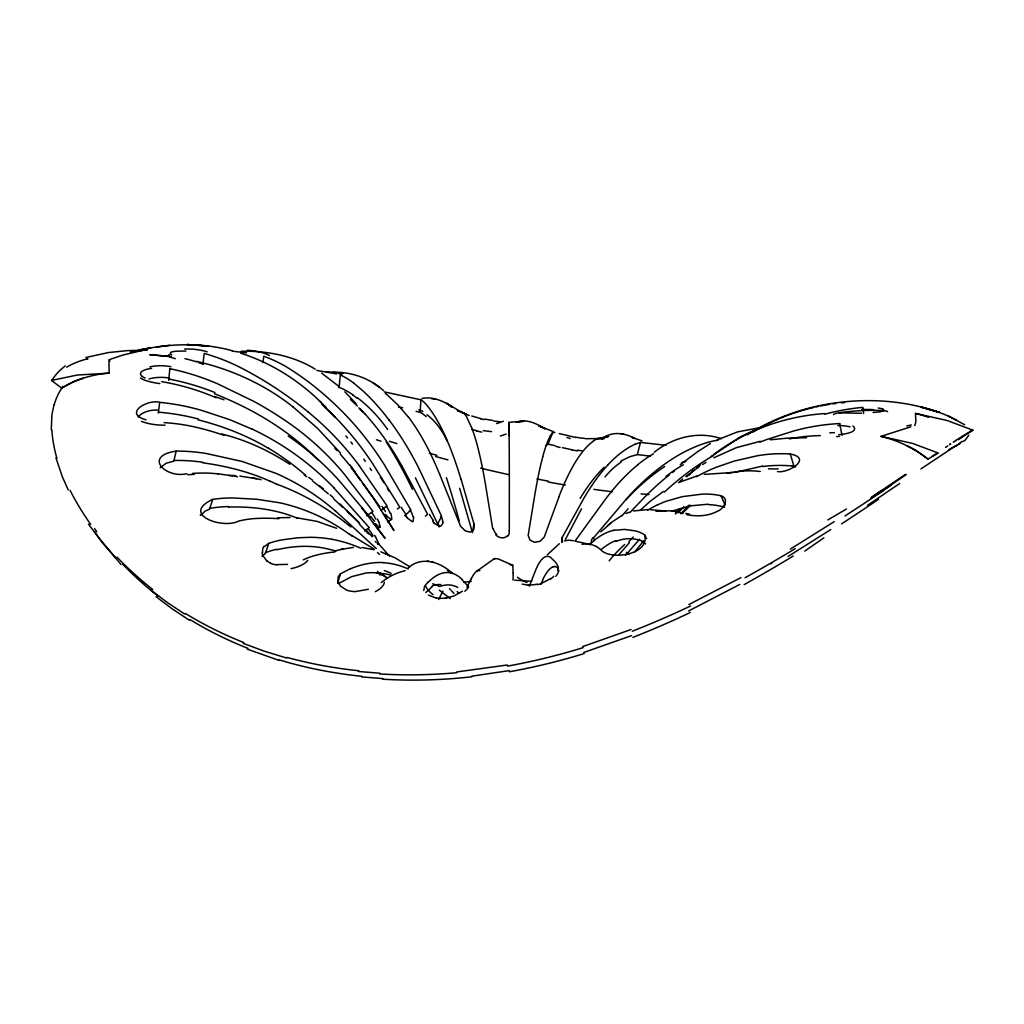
<?xml version="1.0" encoding="UTF-8"?>
<svg xmlns="http://www.w3.org/2000/svg" width="1024" height="1024" viewBox="0 0 1024 1024"><rect width="100%" height="100%" fill="white"/><g stroke="black" fill="none" stroke-linecap="round" stroke-linejoin="round"><path stroke-width="1.5" d="M509.299 530.79L509.338 489.446A310.234 2.573 -89.4 0 0 509.248 450.509A295.245 2.445 -89.4 0 0 508.928 425.754L508.902 424.909A149.453 1.242 -89.4 0 0 508.826 422.989L509.325 435.686M562.15 542.016L562.317 537.267L583.232 499.379A302.835 107.789 -84.4 0 1 608.115 464.742M384.294 391.898L420.89 399.795L420.16 412.403L416.077 411.328M512.96 580.032L513.165 577.011A149.453 1.242 -89.4 0 0 513.101 573.312L513.088 573.056M529.357 586.253L535.808 569.754A285.952 39.795 88.9 0 1 545.37 556.762A271.718 37.811 88.9 0 1 550.49 557.274L555.648 562.342A158.118 22.003 88.9 0 1 558.259 567.053L557.632 570.662M168.64 380.262L169.843 368.742M202.944 364.019L204.198 353.421A226.125 192.909 69.3 0 1 244.915 369.894A394.854 336.87 69.3 0 1 308.288 412.019M158.323 413.133L159.706 402.355A225.613 220.032 -8.6 0 1 201.715 410.406L229.824 419.699L252.378 429.274M262.886 362.496L263.795 356.301A194.061 133.555 78.5 0 1 290.342 369.318A358.246 246.541 78.5 0 1 341.21 410.522A294.157 202.432 78.5 0 1 383.859 463.987L410.867 509.914L404.902 515.686M461.094 479.219L473.971 523.981L472.422 532.57L459.648 488.294M423.744 590.49L424.602 586.15L428.262 581.875M108.928 361.152L109.133 373.146A122.291 113.702 56.3 0 0 83.315 378.176A103.514 96.23 56.3 0 0 72.883 381.901L61.606 388.058L51.494 380.429L77.453 375.014L109.133 373.146M620.851 461.133L629.811 456.704L637.338 454.579L640.512 442.406L665.958 445.312M53.99 404.762L51.93 414.592L51.277 429.683M337.6 583.206L340.467 573.786L350.451 568.704M349.363 534.221A272.461 225.702 -70 0 0 279.91 502.81L256.896 499.29L233.382 497.971A172.493 142.886 -70 0 0 212.71 499.392L209.574 509.12L204.736 511.386L201.434 514.854M331.814 539.29A269.747 181.53 -77.6 0 0 310.182 537.306L297.664 537.792L281.805 539.904A158.118 106.406 -77.6 0 0 268.8 543.347L265.382 553.459L262.08 556.314M558.797 497.382L544.192 537.216L539.891 541.363L534.413 542.336L529.933 539.955L528.166 535.398L534.95 493.99A297.971 31.91 -87.9 0 1 542.733 456.858M377.549 528.742L380.122 526.784L378.816 521.587M545.613 445.888L547.981 444.211L552.742 432.461L554.854 432.538M540.992 584L542.72 580.224M471.334 578.611L466.88 587.315M565.414 539.469L581.504 508.838M438.592 599.514L442.982 591.04M550.477 435.533L552.742 432.461M958.451 439.642L972.8 430.118L947.034 420.467L915.456 413.414L915.904 421.504L915.059 424.922A20.915 5.12 5.9 0 1 914.534 425.421M562.317 537.267L561.792 542.246M962.47 441.677L965.094 440.346L968.832 435.162M160.192 467.802L166.131 463.219L173.837 461.197L176.192 451.123C142.579 456.013 165.862 478.822 186.778 473.677M634.842 551.846L643.75 540.8M625.587 555.328L639.565 539.174M425.83 592.499L432.32 586.586M619.034 554.598L629.35 542.694M622.067 515.725L628.186 508.749M264.358 546.637L268.8 543.347M678.221 512.819L683.738 506.829M676.109 512.678L679.718 508.774M681.715 513.293L689.229 505.267M629.926 512.525L644.237 497.574A285.952 192.448 -77.6 0 1 669.491 474.778M680.858 513.779L688.947 505.357M683.238 512.499L690.573 505.216M600.806 531.878L612.403 521.741L622.003 515.456M547.418 554.701L559.309 543.706M640.192 510.259L650.15 501.338L663.437 491.443M575.027 541.069L605.069 499.738A297.971 141.427 -82.4 0 1 637.978 464.653M689.024 474.893L690.701 473.344M507.238 535.974C504.013 539.162 498.637 538.035 495.808 534.925M686.784 476.659L693.581 470.643M692.39 471.795L694.093 470.272M340.467 573.786L338.202 576.768A29.389 14.643 17.7 0 0 338.483 581.133M381.171 582.592L386.662 578.47M425.446 516.122L427.622 514.304L402.086 466.291M679.539 481.69L682.688 479.066M697.037 467.712L700.518 464.819M607.757 525.453L610.56 523.174M680.23 464.691L697.395 451.827L710.438 443.482M380.992 510.464L386.995 505.792L359.437 466.01M685.875 476.518L689.114 474.01M711.194 456.461L741.21 436.429L768.371 423.782M593.434 440.806L597.517 438.643M713.805 454.451C745.69 430.298 784.691 416.358 824.512 413.581M654.259 452.25C672.832 437.312 698.394 430.694 721.421 438.707M692.403 471.565L699.136 466.842M338.394 583.654L351.654 576.64L366.029 572.992A221.709 106.291 82.3 0 1 376.666 572.902M462.438 591.245L454.003 595.917L445.837 598.208M387.686 522.035L391.27 519.526A4.352 1.818 60.1 0 0 391.846 519.027L391.002 513.37M550.31 578.829L541.133 583.514M366.682 515.763L373.005 511.398L344.397 474.253A265.306 251.162 49.6 0 0 288.141 422.515A360 340.813 49.6 0 0 253.747 401.344L217.549 383.795A245.184 232.102 49.6 0 0 169.843 368.691M899.725 483.456L867.456 505.382M920.909 468.954L955.379 446.003M905.344 474.483L872.013 496.909M364.506 530.867L369.267 527.642L333.811 487.757M397.35 508.966L399.872 507.264L371.866 462.426A280.23 217.126 74.8 0 0 324.71 407.066M932.122 456.358L935.578 454.029M946.291 446.848L945.51 447.373M946.662 446.592L947.802 445.85M949.811 444.506L950.694 443.917L949.632 444.621M957.824 439.181L960.269 437.555M956.07 440.346L956.954 439.757M953.267 442.202L954.227 441.562M961.05 437.056L963.162 435.699M954.406 441.459L956.454 440.115M830.797 529.562L788.058 556.48M834.202 521.651L790.374 549.094M493.837 558.989L476.928 571.11M408.128 568.038C421.35 555.712 440.346 562.022 451.866 572.979L447.398 570.214L451.725 572.928M702.566 464.563L706.048 462.336M747.379 434.803C772.544 418.816 801.062 408.32 830.477 403.648M960.192 443.418L948.915 449.562M970.304 431.258L972.557 429.978L971.251 430.746M753.421 431.859L756.582 430.016M963.802 435.328L966.374 433.843M967.014 433.472L972.8 430.118M880.973 436.39A122.291 113.702 56.3 0 1 906.624 445.606A119.552 111.155 56.3 0 1 927.898 459.11L938.33 453.069L912.563 443.405L880.986 436.365L910.822 426.829M739.738 584.474L688.55 611.008M740.928 577.613L688.87 604.544M757.632 429.402L761.869 427.046M713.792 457.792L736.23 447.693L760.269 441.306M762.944 426.496L766.157 424.806M767.232 424.269L770.47 422.669M717.094 439.936L737.626 431.859L762.458 427.226M771.571 422.157L774.835 420.621M678.554 482.598L696.858 476.006M635.046 444.211L640.512 442.406M775.936 420.147L779.238 418.688M626.022 513.536L629.235 512.256M780.352 418.227L787.046 415.565M616.064 541.478C624.243 537.779 633.754 537.933 642.125 540.941M671.731 511.194L689.869 505.907L708.224 504.192M631.027 629.53L582.669 646.605M631.552 635.635L583.731 652.493M495.014 558.605L498.048 558.835L512.614 565.21L510.067 564.608M788.16 415.13L792.691 413.504M681.459 462.848L685.888 461.261L682.97 462.374M793.83 413.12L796.109 412.365M368.371 589.274L355.571 591.578A18.419 10.842 -6.2 0 1 346.522 590.054L340.378 586.074L337.766 581.03M493.632 559.053L495.194 558.541M797.248 411.981L801.856 410.573M734.349 472.512L762.675 466.061M803.008 410.24L806.49 409.254M564.339 540.928L568.704 540.186L573.606 540.723M807.667 408.947L810.01 408.346M335.578 550.797L343.322 548.915M212.71 499.405C180.173 514.355 222.656 529.6 238.81 521.024A155.149 116.634 -74.5 0 1 255.27 518.528A307.277 230.989 -74.5 0 1 278.874 518.707M811.174 408.051L813.542 407.488M276.902 549.747C292.378 546.086 308.646 545.05 324.301 548.198A270.989 184.768 -81 0 1 335.808 551.053M633.446 510.963L648 509.542M340.826 549.453L353.459 547.392M815.898 406.938L818.278 406.438M614.093 530.317L624.576 529.408L635.251 530.893A172.493 64.934 85.5 0 1 644.582 534.758C650.086 553.997 613.158 560.486 601.69 550.746A155.149 39.13 87.4 0 0 596.237 546.458M820.659 405.939L824.243 405.261M150.579 348.006L140.224 349.888C170.483 343.437 202.112 342.451 232.179 350.682M138.112 350.259L148.48 348.39M507.43 664.986L456.73 671.949M509.261 670.618L471.834 676.173M704.282 474.394L732.442 472.486M825.446 405.043L829.03 404.454M151.578 368.435C148.096 368.704 136.55 371.072 141.837 376.077M830.246 403.686C866.509 397.875 904.307 400.166 939.059 412.314L948.045 415.898L964.672 424.717M157.069 346.982L169.792 345.28M287.539 564.378L276.838 564.608M832.96 403.904L835.686 403.558M770.291 439.795L787.418 438.144L806.554 437.76M838.72 434.701C842.906 434.33 860.045 432.371 852.928 425.882M777.51 471.565C788.224 473.549 812.89 458.266 790.285 454.003A225.613 174.81 74.8 0 0 756.813 455.872L734.323 461.03L716.237 467.264A280.23 217.126 74.8 0 0 696.486 476.71M841.382 402.906L844.57 402.65M597.517 438.592L585.203 438.707M873.088 412.454C875.085 412.083 887.642 412.07 882.778 408.781M138.547 350.605L147.277 349.926L143.603 350.195A122.291 113.702 56.3 0 0 130.432 351.962M391.27 519.526L386.829 516.25M547.981 444.211L554.65 445.555M683.021 513.613A166.758 79.36 83.8 0 0 669.325 510.822L660.237 511.104A332.902 158.426 83.8 0 0 657.971 511.334M637.338 454.579L650.496 456.154M277.632 517.786L290.035 517.517M228.48 507.059C248.384 506.496 268.531 508.416 287.552 514.573A256.256 213.338 -76.8 0 1 297.997 518.451M597.235 438.605L604.454 438.49L597.53 438.63L608.614 436.429L603.635 437.709C613.261 430.925 625.318 433.318 634.995 438.464L632.102 437.478L642.022 440.858M508.826 422.285L523.942 421.248L516.301 422.272C526.758 418.368 536.435 423.667 545.203 428.838L538.765 425.856L553.69 431.77M664.768 510.797L655.706 510.886L665.638 511.014L650.317 509.696M839.206 412.851L861.568 413.261M185.869 351.117C183.104 351.206 165.171 350.272 171.725 355.008M421.99 398.426C438.323 395.43 450.714 406.541 463.962 413.427A158.118 22.003 88.9 0 1 466.598 416.896L471.68 427.725A271.718 37.811 88.9 0 1 476.608 442.88A285.952 39.795 88.9 0 1 485.504 484.582L492.672 528.64M241.254 351.27C266.893 350.656 293.12 355.661 315.226 369.114M159.706 402.355C147.891 398.925 122.79 413.325 146.022 419.84M514.598 580.16L530.675 581.261M555.034 566.477L558.451 567.923M379.93 673.229L358.451 671.475M382.874 678.618L361.587 676.877M431.718 398.771L435.136 398.989M332.8 372.275C351.411 371.686 369.766 378.253 383.603 390.643M231.386 475.379L235.661 475.686M649.011 494.566L641.024 493.888M326.349 371.699L343.13 373.184M499.84 421.722L493.786 421.056M296.909 517.824L316.89 521.344L336.602 528.282M528.128 585.216L522.074 584.077M361.984 547.507L373.914 549.709M427.354 561.101L428.659 561.229M232.243 351.155L246.618 352.87M217.92 473.83L230.541 475.533M239.898 476.083L256.486 478.694M202.662 462.784C225.574 465.971 248.32 471.488 269.478 480.986M229.069 475.443L232.96 476.045M316.787 370.419L336.614 373.926M575.706 437.478L559.232 433.587M589.888 544.448L575.885 541.325M536.896 478.976L548.237 481.139M234.726 476.25L237.504 476.774M572.186 449.818L562.394 447.642M252.39 477.901L261.056 479.667M623.834 434.24L620.749 433.587M436.326 598.195L428.48 595.085M686.733 514.624C696.909 516.736 708.083 516.224 717.402 511.283C723.52 509.21 729.984 498.739 721.05 495.757A194.342 113.869 81.4 0 0 701.619 494.182L682.061 496.691L665.779 501.389A286.093 167.629 81.4 0 0 657.805 504.768M196.506 361.37C231.424 369.331 264.883 384.525 292.979 406.861M480.819 418.637L471.744 415.987M221.67 434.01C245.99 439.885 268.902 450.65 289.818 464.269M476.698 430.758L472.064 429.478M198.221 419.84C222.707 426.176 246.618 435.226 268.352 448.282M429.389 453.21L436.928 455.322M432 561.946L433.267 562.291M286.579 658.01L264.051 651.098L243.174 643.341M920.768 406.861L939.328 412.39M378.342 544.32L378.624 544.358A4.237 0.845 59.4 0 0 378.765 543.949L375.539 536.666M396.864 443.584L389.478 441.293M198.694 362.726L203.238 364.147M464.55 413.363L457.37 410.547L466.419 414.054M279.014 660.378L247.245 649.152M338.394 387.315L339.072 387.533L340.326 375.04A166.758 79.36 83.8 0 1 353.946 383.283M240.653 353.178C271.194 362.893 298.995 380.429 321.651 403.021M214.502 396.454L224.026 399.77M380.838 551.821L395.046 557.837L409.664 566.707M276.915 484.25C301.171 493.107 323.866 506.099 344.358 521.792M214.515 393.728C238.771 403.379 262.17 415.398 283.469 430.566A255.155 241.971 53 0 1 318.336 460.083M388.518 554.79L385.357 553.498M956.531 420.019L948.045 415.898M351.603 535.296L374.144 549.158M189.299 620.186L172.096 608.794L156.083 596.685M184.666 614.003L167.296 602.483L151.078 590.221M380.39 573.504L387.392 578.176M379.213 387.072L373.363 383.155M321.651 373.12L338.982 386.458M378.163 544.23L377.242 543.462M61.606 388.058L61.76 388.16A119.552 111.155 56.3 0 1 83.328 378.189M380.992 573.568L385.869 576.973M352.845 395.059L357.555 398.49M439.27 590.118L450.227 598.592M349.389 534.17L352.102 536.128M87.859 358.912L85.965 357.478L108.326 352.563L127.155 350.643L143.603 350.195L123.379 354.906L110.963 359.053A20.915 3.981 -4.4 0 0 110.208 359.526M308.8 477.389L312.461 480.166M266.906 561.05L262.541 555.264M344.691 522.061L351.04 527.027M353.946 383.27L362.944 390.886A332.902 158.426 83.8 0 1 388.979 419.955M292.787 406.707L317.261 428.07L340.621 453.171M626.381 552.32L628.864 554.33M319.654 485.862L323.174 488.781M379.699 573.018L382.374 575.232M928.051 459.021L916.941 451.046A103.514 96.23 56.3 0 0 906.611 445.645M387.635 395.277L398.208 405.21L408.525 417.306M335.258 510.784L376.23 548.518M330.086 494.771L333.478 497.843M350.374 399.398L354.509 403.418M333.619 498.765L342.656 507.315M433.715 523.034L439.296 526.221A5.12 3.584 46.1 0 0 440.896 525.99L442.803 523.507A11.046 7.834 35.4 0 0 442.944 522.394M340.173 504.09L359.642 523.354L346.842 510.515M319.488 400.922L326.195 407.475M354.701 403.443L357.338 406.029M324.326 406.515L322.035 404.275L326.387 408.563M326.605 408.742L331.174 413.222M330.739 412.851L335.078 417.139M347.494 512.051L349.094 513.638M344.819 391.795L356.045 403.571M457.216 591.578L458.931 593.331M462.234 579.942L468.134 586.214M449.434 588.685L450.624 589.914M358.797 407.834L363.085 412.237M451.507 590.835L453.926 593.408M359.347 524.122L365.542 530.701M376.038 524.442L379.507 527.258A4.352 1.37 59.8 0 0 380.032 527.014M376.166 542.349L375.334 541.453M366.029 530.01L372.224 536.691M389.466 556.032L378.33 543.462M366.31 531.52L368.602 534.016M115.494 557.581L103.36 543.872L88.499 524.173M121.024 564.518L99.213 538.317M407.142 517.85L412.237 521.664A4.237 2.227 60.1 0 0 413.107 521.395L413.658 516.915M352.115 468.659L351.091 467.405L360.448 480.333M369.971 517.133L338.547 479.923A278.029 269.658 27.7 0 0 288.23 436.058M361.83 508.083L385.037 538.227L373.171 522.675M356.006 473.549L379.878 506.816M349.76 464.64L355.61 472.474M362.317 482.931L373.542 498.445L393.933 530.483L383.232 513.37M98.611 537.472L96.23 534.131M95.642 533.286L94.49 531.622M380.454 477.21L383.91 482.714M387.315 488.269L389.005 491.059M644.582 534.771L646.63 538.675M415.437 477.875L437.696 523.904L441.6 516.237L419.443 469.555M68.224 489.946L62.272 476.608L55.974 457.907M721.05 495.757L725.12 505.075M439.59 474.125L460.557 526.234L465.446 530.982L470.336 532.147L473.907 529.306L473.971 523.981M790.285 454.003L793.6 465.165M594.419 540.416L593.677 537.702L626.406 499.034A310.234 177.472 -80.3 0 1 665.792 463.334A295.245 168.896 -80.3 0 1 708.595 442.112L711.13 441.472A149.453 85.491 -80.3 0 1 718.067 440.243M839.706 423.603L842.01 435.418M863.616 413.542L862.874 407.36A226.125 219.315 27.7 0 0 824.806 414.182M513.075 572.557L513.075 572.314A295.245 2.445 -89.4 0 0 512.538 565.35M880.768 491.098A423.501 2.381 -34.4 0 1 870.63 498.138M891.046 485.133A423.501 2.381 -34.4 0 1 880.909 492.186M915.443 413.44A122.291 113.702 56.3 0 1 928.563 417.331M62.477 387.149A423.501 149.478 38.7 0 0 61.798 388.198A402.867 141.709 37.5 0 1 62.938 386.483M51.686 380.582A423.501 149.478 38.7 0 1 65.254 365.978M66.662 367.181A423.501 148.57 37.8 0 1 87.437 358.861M531.827 581.184A26.278 15.68 18 0 1 531.43 581.146M463.68 582.323A71.91 14.925 1.6 0 1 471.296 581.338M456.691 672.73A410.803 300.621 -14.9 0 1 379.699 673.958M358.72 670.758A410.803 299.418 -14.5 0 1 286.963 657.421M243.866 642.598A434.227 296.192 -9.6 0 1 185.37 613.466M152.768 589.542A477.402 274.957 4 0 1 117.005 557.146M90.688 524.403A472.87 204.685 22.7 0 1 70.042 490.278M56.909 458.342A432.166 157.734 34.2 0 1 51.904 430.029M54.182 404.89A416.422 147.29 39.2 0 1 63.014 386.394M471.821 676.787A404.941 296.73 -14.9 0 1 382.694 679.194M361.805 676.301A404.928 295.642 -14.7 0 1 279.322 659.917M247.962 648.384A429.146 292.736 -9.6 0 1 190.016 619.622M157.824 595.994A469.402 270.63 3.9 0 1 122.586 564.07M96.832 531.866A462.157 200.896 22.7 0 1 94.502 528.486M381.03 441.203A469.402 41.6 15.6 0 1 376.461 439.77M508.979 474.675A429.146 128.768 12 0 1 480.666 468.16M447.974 459.866A429.146 128.768 12 0 1 435.686 456.525M612.25 491.738A404.928 155.469 12.1 0 1 593.843 489.37M565.35 485.018A404.928 155.469 12.1 0 1 548.211 482.01M846.515 508.979A420.57 1.075 -30.2 0 1 827.866 519.898M961.869 441.421A405.734 4.928 -35.3 0 1 955.635 446.49M804.787 551.066A405.734 2.381 -34.9 0 1 823.898 537.843M878.464 499.379A420.57 19.827 -31 0 1 841.574 523.891M793.229 556.032A462.157 96.794 -24.1 0 1 744.166 584.614M690.317 612.493A469.402 230.003 -16.4 0 1 632.858 637.389M584.154 653.581A429.133 287.437 -13.9 0 1 509.376 671.77M184.576 349.082A27.789 11.059 3.7 0 1 207.155 351.834M175.258 358.656A27.072 3.584 7.2 0 1 169.216 354.624M184.947 358.643A245.184 222.874 61.5 0 1 196.621 361.83M334.886 448.269A265.306 241.165 61.5 0 1 337.037 450.598M340.237 454.131A265.306 241.165 61.5 0 1 349.491 465.101M385.446 511.424A25.062 3.354 55.7 0 1 381.952 506.394M385.459 514.317A20.275 5.709 56.6 0 0 386.099 515.123A19.226 6.4 57.7 0 0 386.854 515.917M386.317 506.163A22.362 11.75 53.4 0 1 390.157 513.28M308.25 412.083A278.029 237.197 69.3 0 1 359.488 465.971M247.283 350.234A27.827 8.589 2.7 0 1 269.427 355.571M405.926 514.381A24.115 6.579 56.4 0 1 401.382 507.392M406.016 516.314A21.222 7.565 55.9 0 1 405.325 515.418M407.232 517.619A20.198 8.717 56.9 0 1 406.093 516.211M410.202 510.106A19.571 12.326 48.1 0 1 413.043 516.8M345.869 435.942A279.642 166.861 73.5 0 1 347.558 437.952M350.886 442.035A279.642 166.861 73.5 0 1 352.538 444.109M363.776 459.149A279.642 166.861 73.5 0 1 365.338 461.376M369.971 468.198A279.642 166.861 73.5 0 1 371.494 470.515M338.534 373.44A29.107 7.834 -2.3 0 1 341.978 374.758M339.072 387.302A159.347 81.216 80.9 0 1 352.87 394.79M359.962 408.678A286.093 167.629 81.4 0 1 365.171 414.208M365.197 414.131A271.462 159.053 81.4 0 1 402.061 466.33M433.485 520.538A18.995 8.474 50.6 0 1 429.491 514.496M433.958 522.765A16.077 10.01 46.7 0 1 432.512 521.203M441.126 516.326A15.437 11.085 32 0 1 442.778 522.355M438.144 523.827A12.045 9.139 24.2 0 1 439.027 527.014M388.979 419.917A308.506 146.816 83.8 0 1 419.456 469.53M386.189 441.856A295.04 100.634 76.5 0 1 412.454 489.306M357.76 398.016A288.051 177.101 -74.8 0 1 387.622 429.466M420.89 399.782A155.149 39.13 87.4 0 1 426.342 404.634A307.277 77.504 87.4 0 1 461.03 479.488M420.16 412.314A147.43 42.906 83.7 0 1 426.189 416.678M418.765 409.882A26.739 3.046 3.3 0 1 422.694 411.712M402.739 407.795A24.602 1.434 10 0 1 398.451 407.078M385.318 393.434A172.493 64.934 85.5 0 1 387.059 394.803M408.538 417.178A272.461 102.566 85.5 0 1 439.578 474.163M446.426 477.722A298.522 39.872 80.2 0 1 459.238 520.87M426.944 414.733A267.366 104.678 -73.2 0 1 447.219 441.152M503.296 421.248A27.776 3.226 -12.7 0 1 496.576 423.565M492.698 420.403A19.034 2.381 10.4 0 1 484.89 419.085M484.301 419.597A19.866 3.507 10.8 0 1 480.538 418.726M469.184 415.488A27.494 2.035 14.4 0 1 466.547 414.451M506.048 434.022A26.099 3.238 -10.4 0 1 500.288 435.955M509.325 435.558A139.136 7.642 87.3 0 1 509.44 435.763M491.546 431.642A24.448 1.421 7.4 0 1 483.277 430.63M481.715 432.102A24.41 4.557 10.7 0 1 476.403 430.848M496.666 534.566A13.069 8.128 30.8 0 1 493.338 528.768M509.146 530.803A11.802 8.371 3.7 0 1 507.738 536.205M584.538 438.349A18.419 2.944 9.2 0 1 575.821 437.222M567.027 437.53A29.389 1.216 17.9 0 1 570.214 438.49M581.888 450.752A23.13 3.904 9.1 0 1 577.267 450.202M577.651 450.867A23.411 4.749 9.8 0 1 572.096 449.958M560.09 447.501A29.453 2.624 11.6 0 1 555.635 446.259M547.776 443.814A30.259 0.691 14.3 0 1 548.57 443.955M542.733 456.717A296.026 31.706 -87.9 0 1 550.477 435.622M558.771 497.075A311.091 73.51 -86.2 0 1 593.434 441.139M833.549 414.682A27.072 2.509 -3 0 1 859.379 410.765A27.072 2.509 -3 0 1 887.578 411.686M878.221 408.013A23.488 3.61 -0.6 0 1 882.176 408.832M861.619 409.51A27.789 5.146 -3.1 0 1 873.677 409.69M664.448 492.032A307.277 230.989 -74.5 0 1 713.395 455.565M672.397 472.538A285.952 192.448 -77.6 0 1 674.342 471.078M591.36 542.912A11.802 7.77 -13.4 0 1 592.986 537.51M666.048 476.39A256.538 166.694 81.5 0 1 683.354 464.794M626.099 499.648A303.066 160.333 -77.5 0 1 664.678 466.534M637.965 464.512A296.026 140.506 -82.4 0 1 653.491 453.76M608.115 464.627A319.885 113.843 -84.4 0 1 635.046 444.275M605.03 476.902A256.768 112.256 79.7 0 1 621.12 462.157M580.134 498.419A295.821 99.136 -84.2 0 1 604.16 467.264M371.776 512.538A25.062 11.187 56.7 0 1 375.834 519.206M149.888 366.925A27.072 13.722 4.9 0 1 170.931 366.733M168.806 379.046A243.085 229.811 41.3 0 1 214.938 392.538M148.992 378.982A26.253 13.043 5.3 0 1 169.498 378.061M145.19 378.01A23.488 6.605 2 0 1 141.517 376.102M159.872 383.603A27.789 6.938 4.5 0 1 140.467 378.099M161.69 381.67A226.125 219.315 27.7 0 1 208.038 394.445A394.854 382.989 27.7 0 1 216.243 397.722M374.618 521.357A22.362 2.611 52.6 0 1 370.586 516.301M376 524.326A16.346 2.816 53 0 1 375.386 523.635M368.563 529.216A24.115 8.294 56.2 0 1 373.146 535.846M252.416 429.222A280.23 273.306 -8.6 0 1 333.837 487.744M268.429 448.141A266.944 262.259 -12.6 0 1 305.485 475.136M158.426 412.186A223.898 216.41 -14.6 0 1 198.464 419.034M138.15 417.024A24.922 14.835 8.4 0 1 157.67 410.01M165.082 425.178A27.827 10.368 2.7 0 1 141.542 421.376M164.096 422.63A194.061 186.65 -37.5 0 1 201.344 428.57M201.357 428.518A358.246 344.563 -37.5 0 1 224.358 435.405M304.269 475.008A294.157 282.918 -37.5 0 1 306.752 476.774M312.883 481.293A294.157 282.918 -37.5 0 1 328.256 493.85M377.51 552.486A18.995 1.766 48.8 0 1 379.379 554.547M335.206 510.835A271.462 252.378 -55 0 0 276.147 473.408L242.266 461.504L207.04 453.658A194.342 180.685 -55 0 0 176.192 451.11M269.53 480.858A254.95 238.438 -64.3 0 1 277.21 484.557M173.875 460.48A190.733 174.656 -56.3 0 1 202.765 462.272M194.355 474.342A29.107 6.272 1.2 0 1 187.725 474.688M192.499 473.434A166.758 146.995 -64.6 0 1 217.92 473.856M209.562 508.416A167.731 135.59 -72.3 0 1 228.518 506.586M380.006 575.091A14.413 2.586 42.9 0 1 377.523 571.328M200.333 515.366A27.93 16.179 8.3 0 1 200.563 514.662M331.814 539.264A285.952 192.448 -77.6 0 1 360.704 548.186M265.331 552.742A151.731 97.907 -79.7 0 1 276.902 549.235M262.643 552.525A28.941 16.41 17.4 0 1 263.77 546.406M262.656 555.251A27.494 15.373 4.4 0 1 262.17 552.461M270.528 562.931A19.866 11.776 -4.4 0 1 266.995 561.011M276.698 564.89A18.97 11.379 -5.1 0 1 270.195 563.2M307.84 560.346A28.032 12.506 -3.5 0 1 291.136 568.627M303.283 559.821A149.453 85.491 -80.3 0 1 310.874 556.749L313.408 555.955A295.245 168.896 -80.3 0 1 334.899 551.987M384.32 570.573A303.066 167.373 -84.6 0 1 391.181 573.325M383.667 562.752A297.971 141.427 -82.4 0 1 408.205 568.986M350.451 568.794A296.026 140.506 -82.4 0 1 383.68 562.598M376.627 573.069A288 141.594 -82.4 0 1 391.13 575.13M384.371 582.272A28.454 12.045 -8.3 0 1 375.27 591.693M386.662 578.534A319.885 113.843 -84.4 0 1 405.158 570.752M432.653 583.834A295.821 100.186 -85.2 0 1 439.731 586.56M834.496 432.666A27.789 0.832 -2 0 1 829.76 432.832M789.427 438.899A226.125 192.909 69.3 0 1 820.352 435.622M837.798 425.51A27.072 8.115 -6 0 1 850.022 426.88M839.706 423.565A245.184 222.874 61.5 0 0 793.638 431.014L767.155 439.398A366.464 333.12 61.5 0 0 759.949 442.125M836.646 436.557A243.085 214.758 56 0 1 839.386 436.416M675.341 513.92A269.158 222.554 77.8 0 1 679.053 510.182M778.163 468.877A27.827 3.494 -1.2 0 1 768.461 468.826M760.294 471.462A194.061 133.555 78.5 0 0 733.581 472.166A358.246 246.541 78.5 0 0 726.912 473.357M792.346 465.958A24.922 10.688 -5.2 0 1 795.533 466.97M762.778 466.522A223.898 166.515 70.5 0 1 793.677 466.125M689.574 514.189A29.107 4.838 3.6 0 1 685.85 513.382M647.68 510.246A271.462 159.053 81.4 0 1 657.779 504.666M708.275 504.64A190.733 105.101 79.1 0 1 724.646 507.174M628.902 541.658A254.95 149.875 84.7 0 1 633.28 536.998M609.152 560.832A295.04 119.974 -85.3 0 1 624.678 544.538M589.555 544.73A272.461 102.566 85.5 0 1 614.08 530.176M642.15 542.029A167.731 56.269 84.9 0 1 645.594 543.885M601.331 549.389A256.256 97.485 88.5 0 1 615.987 540.557M582.093 544.346A307.277 77.504 87.4 0 1 596.237 546.483M526.976 582.566A27.776 8.512 14.7 0 1 517.517 577.216M537.408 584.154A19.034 10.086 -10.6 0 1 528.371 584.819M541.21 583.616A19.866 11.366 -11.4 0 1 537.536 584.653M553.728 576.346A27.494 13.184 -14.9 0 1 550.682 578.931M558.848 570.381A28.941 12.634 -18.1 0 1 555.789 576.269M553.126 566.874A209.702 28.608 -80 0 1 555.034 566.464M542.707 579.712A270.989 40.32 -88.6 0 1 553.114 566.771M512.461 565.709A310.234 2.573 -89.4 0 1 512.538 565.363M432.947 594.598A28.262 11.059 21.7 0 1 425.856 586.445M445.811 597.99A18.419 10.317 -9.4 0 1 436.493 597.99M468.672 587.046A29.389 10.842 -17.8 0 1 464.819 591.258M471.334 578.701A296.026 31.706 -87.9 0 1 478.925 570.406M478.912 570.56A297.971 31.91 -87.9 0 1 479.859 570.675M428.262 582.208A311.091 73.51 -86.2 0 1 462.285 579.571M440.525 586.253A295.821 76.352 -82.5 0 1 457.869 587.494M432.179 586.061A252.621 62.605 76.5 0 1 440.858 584.627M378.509 521.498A19.226 7.296 58.4 0 0 377.843 519.987A20.275 8.832 57 0 0 377.472 519.04M374.694 535.45A21.222 7.859 56 0 1 375.424 536.678M109.965 361.114A35.392 7.053 0.9 0 1 108.966 359.514M972.198 429.658A416.422 3.533 -34.9 0 1 972.045 430.016M771.814 563.123A402.867 0.704 -33.9 0 1 770.714 563.866M911.322 424.922A35.392 7.13 1.2 0 1 906.816 425.933M877.555 494.093A416.422 3.2 -34.8 0 1 906.304 474.522M883.034 490.893A432.166 19.238 -31 0 1 844.992 515.955M795.213 548.659A472.87 97.728 -24.1 0 1 745.062 577.741M690.573 605.978A477.402 233.229 -16.4 0 1 632.282 631.219M583.078 647.667A434.227 290.611 -13.9 0 1 507.546 666.112M604.723 437.222L601.638 439.078L607.462 435.789L604.723 437.222M204.442 345.728L186.931 344.512L208.512 346.15L204.442 345.728M170.829 356.608L149.952 354.675L170.829 356.608M930.432 409.651L921.075 407.13L939.392 412.442L930.432 409.651M448.896 404.813L446.643 403.226L452.006 407.206L448.896 404.813"/></g></svg>
